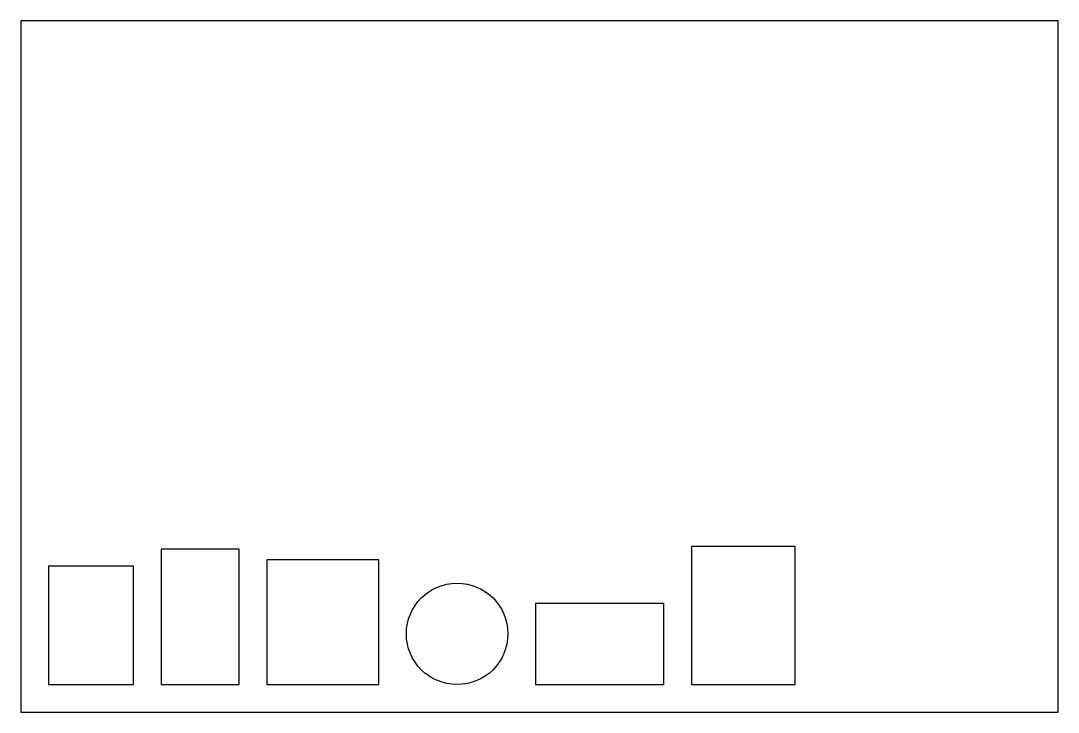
# Model space of a CAD drawing. Header units: millimetres. Extents: x 0 to 150, y 0 to 100.
import ezdxf

# ---------------------------------------------------------------- set-up
doc = ezdxf.new("R2010")
doc.units = ezdxf.units.MM

msp = doc.modelspace()

# ---------------------------------------------------------------- linework, layer by layer
for points in [[(0, 0), (150, 0), (150, 100), (0, 100), (0, 0)], [(20.29, 4), (31.57, 4), (31.57, 23.58), (20.29, 23.58), (20.29, 4)], [(96.98, 4), (111.95, 4), (111.95, 23.97), (96.98, 23.97), (96.98, 4)], [(4, 4), (16.29, 4), (16.29, 21.14), (4, 21.14), (4, 4)], [(35.57, 4), (51.75, 4), (51.75, 22.03), (35.57, 22.03), (35.57, 4)], [(74.43, 4), (92.98, 4), (92.98, 15.74), (74.43, 15.74), (74.43, 4)]]:
    msp.add_lwpolyline(points, close=True)
msp.add_circle((63.09, 11.34), 7.34)

doc.saveas('drawing.dxf')
